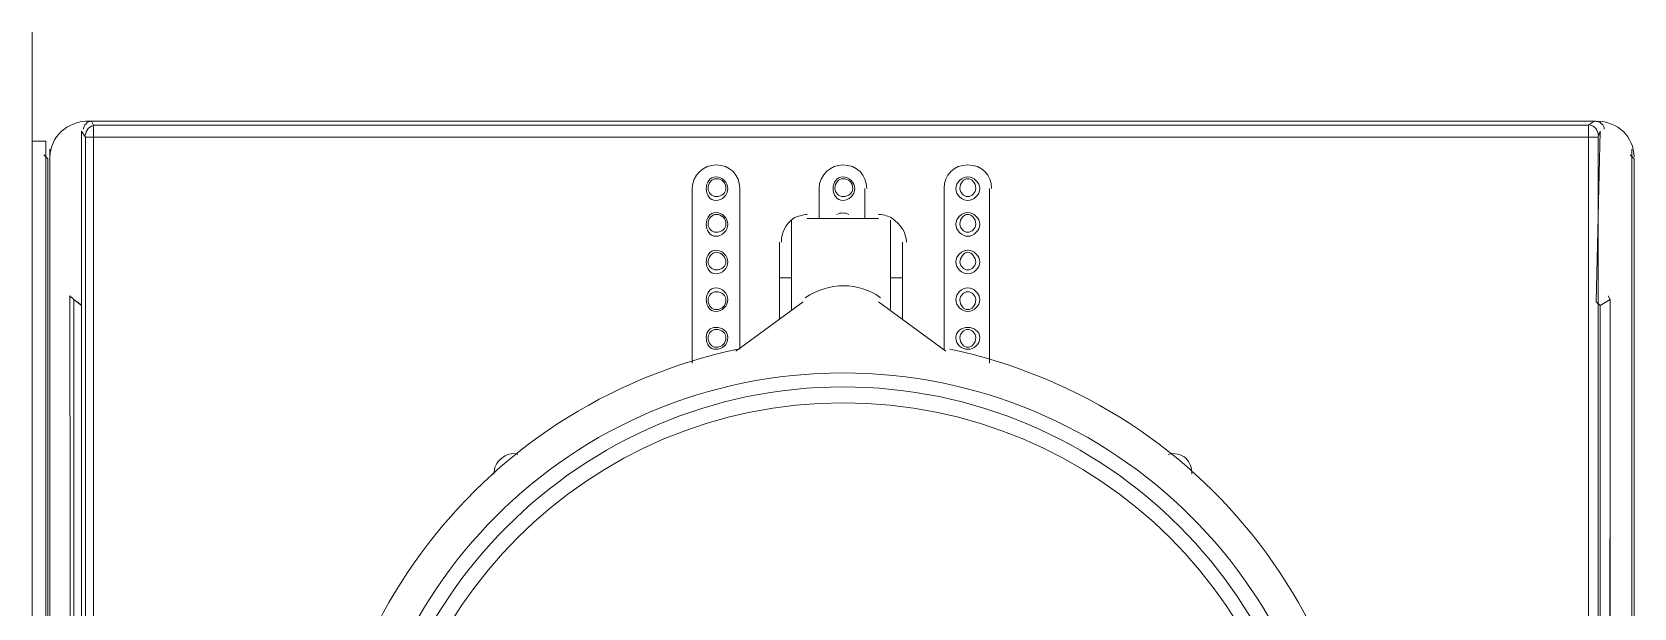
# Model space of a CAD drawing. Header units: metres. Extents: x 2999 to 3164, y 1641 to 1678.
# Drawn here: x 3005.455 to 3006.709, y 1654.758 to 1655.209 of the extents above; entities that cross this region are included whole.
import ezdxf

# ---------------------------------------------------------------- set-up
doc = ezdxf.new("R2010")
doc.units = ezdxf.units.M

msp = doc.modelspace()

# ---------------------------------------------------------------- linework, layer by layer
at = {"color": 7, "linetype": 'Continuous', "lineweight": 20, "true_color": 0x000007}
for points in [[(3005.4548, 1655.2093), (3005.4548, 1652.6781), (3005.4548, 1652.6781)], [(3005.4548, 1655.2093), (3005.4548, 1652.6781), (3005.4548, 1652.6781)], [(3006.6793, 1655.1395), (3005.4967, 1655.1395), (3005.4967, 1655.1395)], [(3005.5014, 1655.1395), (3005.5029, 1655.1364), (3005.5029, 1655.1364)], [(3006.6777, 1655.1395), (3005.5014, 1655.1395), (3005.5014, 1655.1395)], [(3005.5029, 1655.1364), (3006.6731, 1655.1364), (3006.6731, 1655.1364)], [(3006.6731, 1655.127), (3005.5029, 1655.127), (3005.5029, 1655.1364)], [(3006.6731, 1655.1364), (3006.6777, 1655.1395), (3006.6777, 1655.1395)], [(3006.6808, 1655.127), (3006.6731, 1655.127), (3006.6731, 1655.1364)], [(3005.4548, 1654.0407), (3005.4657, 1654.0438), (3005.4657, 1655.1239), (3005.4548, 1655.1239)], [(3005.4967, 1653.2104), (3005.4967, 1655.127), (3005.4936, 1655.1317), (3005.4936, 1654.9951)], [(3005.4967, 1655.127), (3005.5029, 1655.127), (3005.5029, 1653.5006)], [(3006.6731, 1653.4059), (3006.6731, 1655.127), (3006.6731, 1655.127)], [(3006.6824, 1654.9951), (3006.6793, 1654.9982), (3006.6824, 1655.1317), (3006.6808, 1655.127), (3006.6808, 1653.4059)], [(3005.4672, 1655.11), (3005.4641, 1655.1131), (3005.4641, 1655.1131)], [(3005.4672, 1655.11), (3005.4672, 1652.6905), (3005.4672, 1652.6905)], [(3005.4688, 1655.1177), (3005.4688, 1652.692), (3005.4688, 1652.692)], [(3006.7088, 1655.11), (3006.7057, 1655.1131), (3006.7057, 1655.1131)], [(3006.7072, 1655.1177), (3006.7072, 1652.692), (3006.7072, 1652.692)], [(3006.7088, 1655.11), (3006.7088, 1652.6905), (3006.7088, 1652.6905)], [(3005.9716, 1655.0867), (3005.9716, 1654.9501), (3005.9716, 1654.9501)], [(3006.0088, 1654.961), (3006.0088, 1655.0867), (3006.0088, 1655.0867)], [(3006.0709, 1655.0867), (3006.0709, 1655.0634), (3006.0709, 1655.0634)], [(3006.1066, 1655.0634), (3006.1066, 1655.0867), (3006.1066, 1655.0867)], [(3006.1687, 1655.0867), (3006.1687, 1654.961), (3006.1687, 1654.961)], [(3006.2044, 1654.9501), (3006.2044, 1655.0867), (3006.2044, 1655.0867)], [(3006.0492, 1655.0619), (3006.0492, 1655.0169), (3006.0492, 1655.0169)], [(3006.0616, 1655.0634), (3006.1175, 1655.0634), (3006.1175, 1655.0634)], [(3006.0911, 1655.0634), (3006.0895, 1655.0634), (3006.0864, 1655.0634)], [(3006.1268, 1655.0619), (3006.1268, 1655.0169), (3006.1268, 1655.0169)], [(3006.0399, 1655.0448), (3006.0399, 1655.0169), (3006.0399, 1655.0169)], [(3006.1361, 1655.0448), (3006.1361, 1655.0169), (3006.1361, 1655.0169)], [(3006.0492, 1654.992), (3006.0492, 1655.0169), (3006.0399, 1655.0169), (3006.0399, 1654.9843)], [(3006.1361, 1654.9843), (3006.1361, 1655.0169), (3006.1268, 1655.0169), (3006.1268, 1654.992)], [(3005.4874, 1654.9998), (3005.4843, 1655.0029), (3005.4874, 1652.7541)], [(3005.4936, 1652.7541), (3005.4936, 1654.9951), (3005.4874, 1654.9998), (3005.4874, 1652.7541)], [(3005.4936, 1654.9951), (3005.4905, 1654.9982), (3005.4905, 1654.9982)], [(3006.0057, 1654.9594), (3006.0585, 1654.9982), (3006.0585, 1654.9982)], [(3006.1175, 1654.9982), (3006.1702, 1654.9594), (3006.1702, 1654.9594)], [(3006.6901, 1652.7541), (3006.6901, 1654.9998), (3006.6824, 1654.9951), (3006.6824, 1652.7541)], [(3006.6901, 1652.7541), (3006.6886, 1652.7572), (3006.6901, 1654.9998), (3006.6886, 1655.0029)]]:
    msp.add_lwpolyline(points, dxfattribs=at)
for points in [[(3005.4982, 1655.1395), (3005.4827, 1655.1395), (3005.4688, 1655.127), (3005.4688, 1655.1115)], [(3005.4982, 1655.1395), (3005.4827, 1655.1395), (3005.4688, 1655.127), (3005.4688, 1655.1115)], [(3005.5014, 1655.1395), (3005.4982, 1655.1395), (3005.4951, 1655.1364), (3005.4951, 1655.1333)], [(3005.5045, 1655.1364), (3005.4998, 1655.1364), (3005.4967, 1655.1317), (3005.4967, 1655.1286)], [(3006.6808, 1655.1286), (3006.6808, 1655.1317), (3006.6777, 1655.1364), (3006.6746, 1655.1364)], [(3006.6855, 1655.1333), (3006.6855, 1655.1364), (3006.6824, 1655.1395), (3006.6777, 1655.1395)], [(3006.7088, 1655.1115), (3006.7088, 1655.127), (3006.6964, 1655.1395), (3006.6793, 1655.1395)], [(3006.7088, 1655.1115), (3006.7088, 1655.127), (3006.6964, 1655.1395), (3006.6793, 1655.1395)], [(3006.0507, 1655.0634), (3006.0445, 1655.0588), (3006.0414, 1655.0526), (3006.0414, 1655.0448)], [(3006.0616, 1655.0665), (3006.0585, 1655.0665), (3006.0538, 1655.065), (3006.0507, 1655.0634)], [(3006.0942, 1655.0665), (3006.0911, 1655.0681), (3006.088, 1655.0681), (3006.0849, 1655.0665)], [(3006.1283, 1655.0634), (3006.1252, 1655.065), (3006.1221, 1655.0665), (3006.1175, 1655.0665)], [(3006.1392, 1655.0448), (3006.1392, 1655.0526), (3006.1345, 1655.0588), (3006.1283, 1655.0634)], [(3006.119, 1655.0013), (3006.102, 1655.0138), (3006.0787, 1655.0138), (3006.0601, 1655.0013)]]:
    msp.add_open_spline(points, degree=3, dxfattribs=at)
for points, knots in [([(3006.0088, 1655.0867), (3006.0088, 1655.0976), (3006.0011, 1655.1053), (3005.9902, 1655.1053), (3005.9902, 1655.1053), (3005.9809, 1655.1053), (3005.9716, 1655.0976), (3005.9716, 1655.0867)], [0, 0, 0, 0, 0.125, 0.125, 0.125, 0.125001, 1, 1, 1, 1]), ([(3005.9995, 1655.0867), (3005.9995, 1655.0913), (3005.9949, 1655.096), (3005.9902, 1655.096), (3005.9902, 1655.096), (3005.9856, 1655.096), (3005.9825, 1655.0913), (3005.9825, 1655.0867), (3005.9825, 1655.0867), (3005.9825, 1655.082), (3005.9856, 1655.0774), (3005.9902, 1655.0774), (3005.9902, 1655.0774), (3005.9949, 1655.0774), (3005.9995, 1655.082), (3005.9995, 1655.0867)], [0, 0, 0, 0, 0.0625, 0.0625, 0.0625, 0.062501, 0.125, 0.125, 0.125, 0.125001, 0.1875, 0.1875, 0.1875, 0.187501, 1, 1, 1, 1]), ([(3005.998, 1655.0867), (3005.998, 1655.0913), (3005.9949, 1655.0945), (3005.9902, 1655.0945), (3005.9902, 1655.0945), (3005.9871, 1655.0945), (3005.984, 1655.0913), (3005.984, 1655.0867), (3005.984, 1655.0867), (3005.984, 1655.0836), (3005.9871, 1655.0805), (3005.9902, 1655.0805), (3005.9902, 1655.0805), (3005.9949, 1655.0805), (3005.998, 1655.0836), (3005.998, 1655.0867)], [0, 0, 0, 0, 0.0625, 0.0625, 0.0625, 0.062501, 0.125, 0.125, 0.125, 0.125001, 0.1875, 0.1875, 0.1875, 0.187501, 1, 1, 1, 1]), ([(3006.1082, 1655.0867), (3006.1082, 1655.0976), (3006.1004, 1655.1053), (3006.0895, 1655.1053), (3006.0895, 1655.1053), (3006.0802, 1655.1053), (3006.0709, 1655.0976), (3006.0709, 1655.0867)], [0, 0, 0, 0, 0.125, 0.125, 0.125, 0.125001, 1, 1, 1, 1]), ([(3006.0989, 1655.0867), (3006.0989, 1655.0913), (3006.0942, 1655.096), (3006.0895, 1655.096), (3006.0895, 1655.096), (3006.0849, 1655.096), (3006.0818, 1655.0913), (3006.0818, 1655.0867), (3006.0818, 1655.0867), (3006.0818, 1655.082), (3006.0849, 1655.0774), (3006.0895, 1655.0774), (3006.0895, 1655.0774), (3006.0942, 1655.0774), (3006.0989, 1655.082), (3006.0989, 1655.0867)], [0, 0, 0, 0, 0.0625, 0.0625, 0.0625, 0.062501, 0.125, 0.125, 0.125, 0.125001, 0.1875, 0.1875, 0.1875, 0.187501, 1, 1, 1, 1]), ([(3006.0973, 1655.0867), (3006.0973, 1655.0913), (3006.0942, 1655.0945), (3006.0895, 1655.0945), (3006.0895, 1655.0945), (3006.0864, 1655.0945), (3006.0833, 1655.0913), (3006.0833, 1655.0867), (3006.0833, 1655.0867), (3006.0833, 1655.0836), (3006.0864, 1655.0805), (3006.0895, 1655.0805), (3006.0895, 1655.0805), (3006.0942, 1655.0805), (3006.0973, 1655.0836), (3006.0973, 1655.0867)], [0, 0, 0, 0, 0.0625, 0.0625, 0.0625, 0.062501, 0.125, 0.125, 0.125, 0.125001, 0.1875, 0.1875, 0.1875, 0.187501, 1, 1, 1, 1]), ([(3006.2059, 1655.0867), (3006.2059, 1655.0976), (3006.1982, 1655.1053), (3006.1873, 1655.1053), (3006.1873, 1655.1053), (3006.1764, 1655.1053), (3006.1687, 1655.0976), (3006.1687, 1655.0867)], [0, 0, 0, 0, 0.125, 0.125, 0.125, 0.125001, 1, 1, 1, 1]), ([(3006.1966, 1655.0867), (3006.1966, 1655.0913), (3006.192, 1655.096), (3006.1873, 1655.096), (3006.1873, 1655.096), (3006.1827, 1655.096), (3006.178, 1655.0913), (3006.178, 1655.0867), (3006.178, 1655.0867), (3006.178, 1655.082), (3006.1827, 1655.0774), (3006.1873, 1655.0774), (3006.1873, 1655.0774), (3006.192, 1655.0774), (3006.1966, 1655.082), (3006.1966, 1655.0867)], [0, 0, 0, 0, 0.0625, 0.0625, 0.0625, 0.062501, 0.125, 0.125, 0.125, 0.125001, 0.1875, 0.1875, 0.1875, 0.187501, 1, 1, 1, 1]), ([(3006.1935, 1655.0867), (3006.1935, 1655.0913), (3006.1904, 1655.0945), (3006.1873, 1655.0945), (3006.1873, 1655.0945), (3006.1842, 1655.0945), (3006.1811, 1655.0913), (3006.1811, 1655.0867), (3006.1811, 1655.0867), (3006.1811, 1655.0836), (3006.1842, 1655.0805), (3006.1873, 1655.0805), (3006.1873, 1655.0805), (3006.1904, 1655.0805), (3006.1935, 1655.0836), (3006.1935, 1655.0867)], [0, 0, 0, 0, 0.0625, 0.0625, 0.0625, 0.062501, 0.125, 0.125, 0.125, 0.125001, 0.1875, 0.1875, 0.1875, 0.187501, 1, 1, 1, 1]), ([(3005.9995, 1655.0588), (3005.9995, 1655.0634), (3005.9949, 1655.0681), (3005.9902, 1655.0681), (3005.9902, 1655.0681), (3005.9856, 1655.0681), (3005.9825, 1655.0634), (3005.9825, 1655.0588), (3005.9825, 1655.0588), (3005.9825, 1655.0541), (3005.9856, 1655.0494), (3005.9902, 1655.0494), (3005.9902, 1655.0494), (3005.9949, 1655.0494), (3005.9995, 1655.0541), (3005.9995, 1655.0588)], [0, 0, 0, 0, 0.0625, 0.0625, 0.0625, 0.062501, 0.125, 0.125, 0.125, 0.125001, 0.1875, 0.1875, 0.1875, 0.187501, 1, 1, 1, 1]), ([(3005.998, 1655.0588), (3005.998, 1655.0634), (3005.9949, 1655.0665), (3005.9902, 1655.0665), (3005.9902, 1655.0665), (3005.9871, 1655.0665), (3005.984, 1655.0634), (3005.984, 1655.0588), (3005.984, 1655.0588), (3005.984, 1655.0557), (3005.9871, 1655.0526), (3005.9902, 1655.0526), (3005.9902, 1655.0526), (3005.9949, 1655.0526), (3005.998, 1655.0557), (3005.998, 1655.0588)], [0, 0, 0, 0, 0.0625, 0.0625, 0.0625, 0.062501, 0.125, 0.125, 0.125, 0.125001, 0.1875, 0.1875, 0.1875, 0.187501, 1, 1, 1, 1]), ([(3006.1966, 1655.0588), (3006.1966, 1655.0634), (3006.192, 1655.0681), (3006.1873, 1655.0681), (3006.1873, 1655.0681), (3006.1827, 1655.0681), (3006.178, 1655.0634), (3006.178, 1655.0588), (3006.178, 1655.0588), (3006.178, 1655.0541), (3006.1827, 1655.0494), (3006.1873, 1655.0494), (3006.1873, 1655.0494), (3006.192, 1655.0494), (3006.1966, 1655.0541), (3006.1966, 1655.0588)], [0, 0, 0, 0, 0.0625, 0.0625, 0.0625, 0.062501, 0.125, 0.125, 0.125, 0.125001, 0.1875, 0.1875, 0.1875, 0.187501, 1, 1, 1, 1]), ([(3006.1935, 1655.0588), (3006.1935, 1655.0634), (3006.1904, 1655.0665), (3006.1873, 1655.0665), (3006.1873, 1655.0665), (3006.1842, 1655.0665), (3006.1811, 1655.0634), (3006.1811, 1655.0588), (3006.1811, 1655.0588), (3006.1811, 1655.0557), (3006.1842, 1655.0526), (3006.1873, 1655.0526), (3006.1873, 1655.0526), (3006.1904, 1655.0526), (3006.1935, 1655.0557), (3006.1935, 1655.0588)], [0, 0, 0, 0, 0.0625, 0.0625, 0.0625, 0.062501, 0.125, 0.125, 0.125, 0.125001, 0.1875, 0.1875, 0.1875, 0.187501, 1, 1, 1, 1]), ([(3005.9995, 1655.0293), (3005.9995, 1655.0339), (3005.9949, 1655.0386), (3005.9902, 1655.0386), (3005.9902, 1655.0386), (3005.9856, 1655.0386), (3005.9825, 1655.0339), (3005.9825, 1655.0293), (3005.9825, 1655.0293), (3005.9825, 1655.0246), (3005.9856, 1655.02), (3005.9902, 1655.02), (3005.9902, 1655.02), (3005.9949, 1655.02), (3005.9995, 1655.0246), (3005.9995, 1655.0293)], [0, 0, 0, 0, 0.0625, 0.0625, 0.0625, 0.062501, 0.125, 0.125, 0.125, 0.125001, 0.1875, 0.1875, 0.1875, 0.187501, 1, 1, 1, 1]), ([(3005.998, 1655.0293), (3005.998, 1655.0324), (3005.9949, 1655.037), (3005.9902, 1655.037), (3005.9902, 1655.037), (3005.9871, 1655.037), (3005.984, 1655.0324), (3005.984, 1655.0293), (3005.984, 1655.0293), (3005.984, 1655.0262), (3005.9871, 1655.0231), (3005.9902, 1655.0231), (3005.9902, 1655.0231), (3005.9949, 1655.0231), (3005.998, 1655.0262), (3005.998, 1655.0293)], [0, 0, 0, 0, 0.0625, 0.0625, 0.0625, 0.062501, 0.125, 0.125, 0.125, 0.125001, 0.1875, 0.1875, 0.1875, 0.187501, 1, 1, 1, 1]), ([(3006.1966, 1655.0293), (3006.1966, 1655.0339), (3006.192, 1655.0386), (3006.1873, 1655.0386), (3006.1873, 1655.0386), (3006.1827, 1655.0386), (3006.178, 1655.0339), (3006.178, 1655.0293), (3006.178, 1655.0293), (3006.178, 1655.0246), (3006.1827, 1655.02), (3006.1873, 1655.02), (3006.1873, 1655.02), (3006.192, 1655.02), (3006.1966, 1655.0246), (3006.1966, 1655.0293)], [0, 0, 0, 0, 0.0625, 0.0625, 0.0625, 0.062501, 0.125, 0.125, 0.125, 0.125001, 0.1875, 0.1875, 0.1875, 0.187501, 1, 1, 1, 1]), ([(3006.1935, 1655.0293), (3006.1935, 1655.0324), (3006.1904, 1655.037), (3006.1873, 1655.037), (3006.1873, 1655.037), (3006.1842, 1655.037), (3006.1811, 1655.0324), (3006.1811, 1655.0293), (3006.1811, 1655.0293), (3006.1811, 1655.0262), (3006.1842, 1655.0231), (3006.1873, 1655.0231), (3006.1873, 1655.0231), (3006.1904, 1655.0231), (3006.1935, 1655.0262), (3006.1935, 1655.0293)], [0, 0, 0, 0, 0.0625, 0.0625, 0.0625, 0.062501, 0.125, 0.125, 0.125, 0.125001, 0.1875, 0.1875, 0.1875, 0.187501, 1, 1, 1, 1]), ([(3005.9995, 1654.9998), (3005.9995, 1655.0044), (3005.9949, 1655.0091), (3005.9902, 1655.0091), (3005.9902, 1655.0091), (3005.9856, 1655.0091), (3005.9825, 1655.0044), (3005.9825, 1654.9998), (3005.9825, 1654.9998), (3005.9825, 1654.9951), (3005.9856, 1654.9905), (3005.9902, 1654.9905), (3005.9902, 1654.9905), (3005.9949, 1654.9905), (3005.9995, 1654.9951), (3005.9995, 1654.9998)], [0, 0, 0, 0, 0.0625, 0.0625, 0.0625, 0.062501, 0.125, 0.125, 0.125, 0.125001, 0.1875, 0.1875, 0.1875, 0.187501, 1, 1, 1, 1]), ([(3006.1966, 1654.9998), (3006.1966, 1655.0044), (3006.192, 1655.0091), (3006.1873, 1655.0091), (3006.1873, 1655.0091), (3006.1827, 1655.0091), (3006.178, 1655.0044), (3006.178, 1654.9998), (3006.178, 1654.9998), (3006.178, 1654.9951), (3006.1827, 1654.9905), (3006.1873, 1654.9905), (3006.1873, 1654.9905), (3006.192, 1654.9905), (3006.1966, 1654.9951), (3006.1966, 1654.9998)], [0, 0, 0, 0, 0.0625, 0.0625, 0.0625, 0.062501, 0.125, 0.125, 0.125, 0.125001, 0.1875, 0.1875, 0.1875, 0.187501, 1, 1, 1, 1]), ([(3005.998, 1654.9998), (3005.998, 1655.0029), (3005.9949, 1655.006), (3005.9902, 1655.006), (3005.9902, 1655.006), (3005.9871, 1655.006), (3005.984, 1655.0029), (3005.984, 1654.9998), (3005.984, 1654.9998), (3005.984, 1654.9951), (3005.9871, 1654.992), (3005.9902, 1654.992), (3005.9902, 1654.992), (3005.9949, 1654.992), (3005.998, 1654.9951), (3005.998, 1654.9998)], [0, 0, 0, 0, 0.0625, 0.0625, 0.0625, 0.062501, 0.125, 0.125, 0.125, 0.125001, 0.1875, 0.1875, 0.1875, 0.187501, 1, 1, 1, 1]), ([(3006.1935, 1654.9998), (3006.1935, 1655.0029), (3006.1904, 1655.006), (3006.1873, 1655.006), (3006.1873, 1655.006), (3006.1842, 1655.006), (3006.1811, 1655.0029), (3006.1811, 1654.9998), (3006.1811, 1654.9998), (3006.1811, 1654.9951), (3006.1842, 1654.992), (3006.1873, 1654.992), (3006.1873, 1654.992), (3006.1904, 1654.992), (3006.1935, 1654.9951), (3006.1935, 1654.9998)], [0, 0, 0, 0, 0.0625, 0.0625, 0.0625, 0.062501, 0.125, 0.125, 0.125, 0.125001, 0.1875, 0.1875, 0.1875, 0.187501, 1, 1, 1, 1]), ([(3005.9995, 1654.9703), (3005.9995, 1654.975), (3005.9949, 1654.9781), (3005.9902, 1654.9781), (3005.9902, 1654.9781), (3005.9856, 1654.9781), (3005.9825, 1654.975), (3005.9825, 1654.9703), (3005.9825, 1654.9703), (3005.9825, 1654.9641), (3005.9856, 1654.961), (3005.9902, 1654.961), (3005.9902, 1654.961), (3005.9949, 1654.961), (3005.9995, 1654.9641), (3005.9995, 1654.9703)], [0, 0, 0, 0, 0.0625, 0.0625, 0.0625, 0.062501, 0.125, 0.125, 0.125, 0.125001, 0.1875, 0.1875, 0.1875, 0.187501, 1, 1, 1, 1]), ([(3005.998, 1654.9703), (3005.998, 1654.9734), (3005.9949, 1654.9765), (3005.9902, 1654.9765), (3005.9902, 1654.9765), (3005.9871, 1654.9765), (3005.984, 1654.9734), (3005.984, 1654.9703), (3005.984, 1654.9703), (3005.984, 1654.9656), (3005.9871, 1654.9625), (3005.9902, 1654.9625), (3005.9902, 1654.9625), (3005.9949, 1654.9625), (3005.998, 1654.9656), (3005.998, 1654.9703)], [0, 0, 0, 0, 0.0625, 0.0625, 0.0625, 0.062501, 0.125, 0.125, 0.125, 0.125001, 0.1875, 0.1875, 0.1875, 0.187501, 1, 1, 1, 1]), ([(3006.1966, 1654.9703), (3006.1966, 1654.975), (3006.192, 1654.9781), (3006.1873, 1654.9781), (3006.1873, 1654.9781), (3006.1827, 1654.9781), (3006.178, 1654.975), (3006.178, 1654.9703), (3006.178, 1654.9703), (3006.178, 1654.9641), (3006.1827, 1654.961), (3006.1873, 1654.961), (3006.1873, 1654.961), (3006.192, 1654.961), (3006.1966, 1654.9641), (3006.1966, 1654.9703)], [0, 0, 0, 0, 0.0625, 0.0625, 0.0625, 0.062501, 0.125, 0.125, 0.125, 0.125001, 0.1875, 0.1875, 0.1875, 0.187501, 1, 1, 1, 1]), ([(3006.1935, 1654.9703), (3006.1935, 1654.9734), (3006.1904, 1654.9765), (3006.1873, 1654.9765), (3006.1873, 1654.9765), (3006.1842, 1654.9765), (3006.1811, 1654.9734), (3006.1811, 1654.9703), (3006.1811, 1654.9703), (3006.1811, 1654.9656), (3006.1842, 1654.9625), (3006.1873, 1654.9625), (3006.1873, 1654.9625), (3006.1904, 1654.9625), (3006.1935, 1654.9656), (3006.1935, 1654.9703)], [0, 0, 0, 0, 0.0625, 0.0625, 0.0625, 0.062501, 0.125, 0.125, 0.125, 0.125001, 0.1875, 0.1875, 0.1875, 0.187501, 1, 1, 1, 1]), ([(3006.0073, 1654.961), (3005.8009, 1654.9175), (3005.6612, 1654.7266), (3005.6814, 1654.5171), (3005.6814, 1654.5171), (3005.7031, 1654.3076), (3005.88, 1654.1478), (3006.0895, 1654.1478), (3006.0895, 1654.1478), (3006.3006, 1654.1478), (3006.476, 1654.3076), (3006.4977, 1654.5171), (3006.4977, 1654.5171), (3006.5194, 1654.7266), (3006.3798, 1654.9175), (3006.1733, 1654.961)], [0, 0, 0, 0, 0.0625, 0.0625, 0.0625, 0.062501, 0.125, 0.125, 0.125, 0.125001, 0.1875, 0.1875, 0.1875, 0.187501, 1, 1, 1, 1]), ([(3006.4744, 1654.559), (3006.4744, 1654.7716), (3006.3022, 1654.9424), (3006.0895, 1654.9424), (3006.0895, 1654.9424), (3005.8769, 1654.9424), (3005.7062, 1654.7716), (3005.7062, 1654.559), (3005.7062, 1654.559), (3005.7062, 1654.3464), (3005.8769, 1654.1741), (3006.0895, 1654.1741), (3006.0895, 1654.1741), (3006.3022, 1654.1741), (3006.4744, 1654.3464), (3006.4744, 1654.559)], [0, 0, 0, 0, 0.0625, 0.0625, 0.0625, 0.062501, 0.125, 0.125, 0.125, 0.125001, 0.1875, 0.1875, 0.1875, 0.187501, 1, 1, 1, 1]), ([(3006.462, 1654.559), (3006.462, 1654.7639), (3006.2959, 1654.9315), (3006.0895, 1654.9315), (3006.0895, 1654.9315), (3005.8847, 1654.9315), (3005.7171, 1654.7639), (3005.7171, 1654.559), (3005.7171, 1654.559), (3005.7171, 1654.3526), (3005.8847, 1654.1866), (3006.0895, 1654.1866), (3006.0895, 1654.1866), (3006.2959, 1654.1866), (3006.462, 1654.3526), (3006.462, 1654.559)], [0, 0, 0, 0, 0.0625, 0.0625, 0.0625, 0.062501, 0.125, 0.125, 0.125, 0.125001, 0.1875, 0.1875, 0.1875, 0.187501, 1, 1, 1, 1]), ([(3006.4511, 1654.559), (3006.4511, 1654.7577), (3006.2897, 1654.9191), (3006.0895, 1654.9191), (3006.0895, 1654.9191), (3005.8909, 1654.9191), (3005.7295, 1654.7577), (3005.7295, 1654.559), (3005.7295, 1654.559), (3005.7295, 1654.3588), (3005.8909, 1654.1974), (3006.0895, 1654.1974), (3006.0895, 1654.1974), (3006.2897, 1654.1974), (3006.4511, 1654.3588), (3006.4511, 1654.559)], [0, 0, 0, 0, 0.0625, 0.0625, 0.0625, 0.062501, 0.125, 0.125, 0.125, 0.125001, 0.1875, 0.1875, 0.1875, 0.187501, 1, 1, 1, 1]), ([(3005.835, 1654.8787), (3005.8304, 1654.8803), (3005.8257, 1654.8787), (3005.8226, 1654.8756), (3005.8226, 1654.8756), (3005.8179, 1654.8725), (3005.8164, 1654.8679), (3005.8164, 1654.8632)], [0, 0, 0, 0, 0.125, 0.125, 0.125, 0.125001, 1, 1, 1, 1]), ([(3006.3627, 1654.8632), (3006.3627, 1654.8679), (3006.3611, 1654.8725), (3006.358, 1654.8756), (3006.358, 1654.8756), (3006.3549, 1654.8787), (3006.3487, 1654.8803), (3006.3441, 1654.8787)], [0, 0, 0, 0, 0.125, 0.125, 0.125, 0.125001, 1, 1, 1, 1])]:
    msp.add_open_spline(points, degree=3, knots=knots, dxfattribs=at)

doc.saveas('drawing.dxf')
